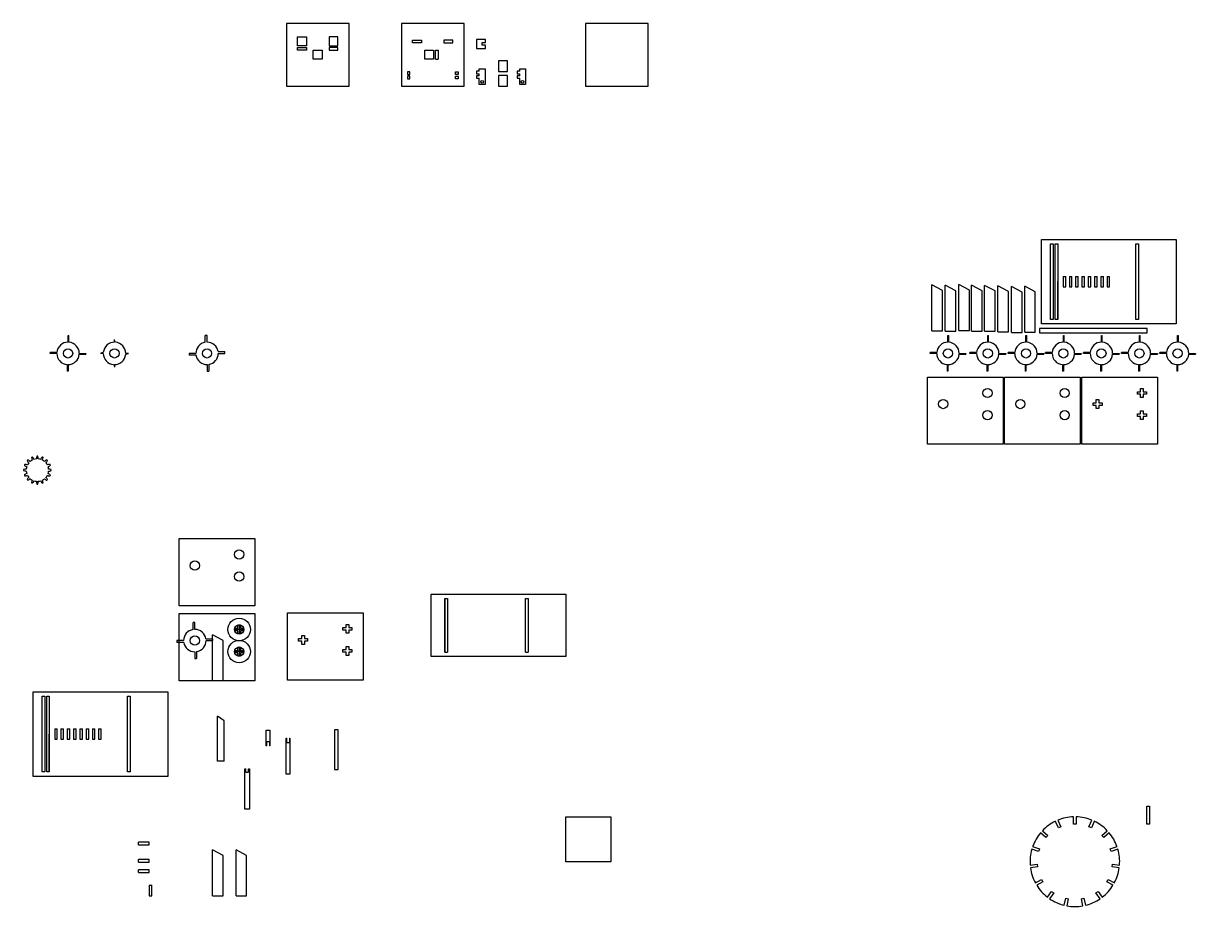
# Model space of a CAD drawing. Header units: millimetres. Extents: x 9580 to 14459, y 6196 to 7212.
# Drawn here: x 10856 to 12163, y 6196 to 7180 of the extents above; entities that cross this region are included whole.
import ezdxf

# ---------------------------------------------------------------- set-up
doc = ezdxf.new("R2010")
doc.units = ezdxf.units.MM

msp = doc.modelspace()

# ---------------------------------------------------------------- linework, layer by layer
for p, q in [((11218.8, 7180.5), (11148.8, 7180.5)), ((11148.8, 7180.5), (11148.8, 7110.5)), ((11218.8, 7110.5), (11218.8, 7180.5)), ((11347, 7180.5), (11277, 7180.5)), ((11277, 7180.5), (11277, 7110.5)), ((11347, 7110.5), (11347, 7180.5)), ((11552.3, 7180.5), (11482.3, 7180.5)), ((11482.3, 7180.5), (11482.3, 7110.5)), ((11552.3, 7110.5), (11552.3, 7180.5)), ((11161.3, 7165.5), (11171.3, 7165.5)), ((11161.3, 7155.5), (11161.3, 7165.5)), ((11171.3, 7165.5), (11171.3, 7155.5)), ((11206.3, 7165.5), (11196.3, 7165.5)), ((11196.3, 7165.5), (11196.3, 7155.5)), ((11206.3, 7155.5), (11206.3, 7165.5)), ((11171.3, 7155.5), (11161.3, 7155.5)), ((11161.3, 7153.5), (11171.3, 7153.5)), ((11161.3, 7150.6), (11161.3, 7153.5)), ((11171.3, 7150.6), (11161.3, 7150.6)), ((11171.3, 7153.5), (11171.3, 7150.6)), ((11178.8, 7150.5), (11188.8, 7150.5)), ((11178.8, 7140.5), (11178.8, 7150.5)), ((11188.8, 7150.5), (11188.8, 7140.5)), ((11196.3, 7155.5), (11206.3, 7155.5)), ((11206.3, 7153.5), (11196.3, 7153.5)), ((11196.3, 7153.5), (11196.3, 7150.6)), ((11196.3, 7150.6), (11206.3, 7150.6)), ((11206.3, 7150.6), (11206.3, 7153.5)), ((11289.5, 7161.9), (11299.5, 7161.9)), ((11289.5, 7159), (11289.5, 7161.9)), ((11299.5, 7159), (11289.5, 7159)), ((11299.5, 7161.9), (11299.5, 7159)), ((11303, 7150.5), (11313, 7150.5)), ((11303, 7140.5), (11303, 7150.5)), ((11313, 7150.5), (11313, 7140.5)), ((11315, 7140.5), (11315, 7150.5)), ((11315, 7150.5), (11317.9, 7150.5)), ((11317.9, 7150.5), (11317.9, 7140.5)), ((11334.5, 7161.9), (11324.5, 7161.9)), ((11324.5, 7161.9), (11324.5, 7159)), ((11324.5, 7159), (11334.5, 7159)), ((11334.5, 7159), (11334.5, 7161.9)), ((11360.7, 7162.6), (11360.7, 7152.6)), ((11370.7, 7162.6), (11360.7, 7162.6)), ((11360.7, 7152.6), (11370.7, 7152.6)), ((11367.2, 7159.1), (11370.7, 7159.1)), ((11367.2, 7156.2), (11367.2, 7159.1)), ((11370.7, 7156.2), (11367.2, 7156.2)), ((11370.7, 7159.1), (11370.7, 7162.6)), ((11370.7, 7152.6), (11370.7, 7156.2)), ((11188.8, 7140.5), (11178.8, 7140.5)), ((11313, 7140.5), (11303, 7140.5)), ((11315, 7140.5), (11317.9, 7140.5)), ((11395.4, 7138.7), (11385.4, 7138.7)), ((11385.4, 7138.7), (11385.4, 7126.7)), ((11395.4, 7126.7), (11395.4, 7138.7)), ((11286.6, 7126.6), (11283.7, 7126.6)), ((11283.7, 7126.6), (11283.7, 7123.7)), ((11283.7, 7123.7), (11286.6, 7123.7)), ((11286.6, 7123.7), (11286.6, 7126.6)), ((11337.5, 7126.6), (11340.4, 7126.6)), ((11337.5, 7123.7), (11337.5, 7126.6)), ((11340.4, 7123.7), (11337.5, 7123.7)), ((11340.4, 7126.6), (11340.4, 7123.7)), ((11363.8, 7127.2), (11360.9, 7127.2)), ((11360.9, 7127.2), (11360.9, 7124.3)), ((11360.9, 7124.3), (11363.8, 7124.3)), ((11385.4, 7126.7), (11395.4, 7126.7)), ((11409, 7127.2), (11406.1, 7127.2)), ((11406.1, 7127.2), (11406.1, 7124.3)), ((11406.1, 7124.3), (11409, 7124.3)), ((11148.8, 7110.5), (11218.8, 7110.5)), ((11277, 7110.5), (11347, 7110.5)), ((11286.6, 7121.6), (11283.7, 7121.6)), ((11283.7, 7121.6), (11283.7, 7118.7)), ((11283.7, 7118.7), (11286.6, 7118.7)), ((11286.6, 7118.7), (11286.6, 7121.6)), ((11337.5, 7121.6), (11340.4, 7121.6)), ((11337.5, 7118.7), (11337.5, 7121.6)), ((11340.4, 7118.7), (11337.5, 7118.7)), ((11340.4, 7121.6), (11340.4, 7118.7)), ((11363.8, 7122.2), (11360.9, 7122.2)), ((11360.9, 7122.2), (11360.9, 7119.3)), ((11360.9, 7119.3), (11363.8, 7119.3)), ((11395.4, 7122.5), (11385.4, 7122.5)), ((11385.4, 7122.5), (11385.4, 7110.5)), ((11385.4, 7110.5), (11395.4, 7110.5)), ((11395.4, 7110.5), (11395.4, 7122.5)), ((11409, 7122.2), (11406.1, 7122.2)), ((11406.1, 7122.2), (11406.1, 7119.3)), ((11406.1, 7119.3), (11409, 7119.3)), ((11482.3, 7110.5), (11552.3, 7110.5)), ((11868.6, 6837.7), (11868.6, 6889)), ((11880.4, 6882.7), (11868.6, 6889)), ((11883.4, 6837.2), (11883.4, 6888.5)), ((11895.2, 6882.2), (11883.4, 6888.5)), ((11898.6, 6838), (11898.6, 6889.2)), ((11910.4, 6883), (11898.6, 6889.2)), ((11912.8, 6837.3), (11912.8, 6888.6)), ((11924.6, 6882.3), (11912.8, 6888.6)), ((11927.4, 6837.2), (11927.4, 6888.4)), ((11939.2, 6882.2), (11927.4, 6888.4)), ((12008.9, 6850.3), (12008.9, 6892.5)), ((12014.9, 6898.3), (12014.9, 6886.6)), ((12014.9, 6898.3), (12017.8, 6898.3)), ((12017.8, 6886.6), (12017.8, 6898.3)), ((12021.9, 6898.3), (12021.9, 6886.6)), ((12021.9, 6898.3), (12024.8, 6898.3)), ((12024.8, 6886.6), (12024.8, 6898.3)), ((12028.9, 6898.3), (12028.9, 6886.6)), ((12028.9, 6898.3), (12031.8, 6898.3)), ((12031.8, 6886.6), (12031.8, 6898.3)), ((12035.9, 6898.3), (12035.9, 6886.6)), ((12035.9, 6898.3), (12038.8, 6898.3)), ((12038.8, 6886.6), (12038.8, 6898.3)), ((12042.9, 6898.3), (12042.9, 6886.6)), ((12042.9, 6898.3), (12045.8, 6898.3)), ((12045.8, 6886.6), (12045.8, 6898.3)), ((12049.9, 6898.3), (12049.9, 6886.6)), ((12049.9, 6898.3), (12052.8, 6898.3)), ((12052.8, 6886.6), (12052.8, 6898.3)), ((12056.9, 6898.3), (12056.9, 6886.6)), ((12056.9, 6898.3), (12059.8, 6898.3)), ((12059.8, 6886.6), (12059.8, 6898.3)), ((12063.9, 6898.3), (12063.9, 6886.6)), ((12063.9, 6898.3), (12066.8, 6898.3)), ((12066.8, 6886.6), (12066.8, 6898.3)), ((11880.4, 6837.7), (11880.4, 6882.7)), ((11895.2, 6837.2), (11895.2, 6882.2)), ((11910.4, 6838), (11910.4, 6883)), ((11924.6, 6837.3), (11924.6, 6882.3)), ((11939.2, 6837.2), (11939.2, 6882.2)), ((11942.2, 6836.7), (11942.2, 6888)), ((11954, 6881.7), (11942.2, 6888)), ((11954, 6836.7), (11954, 6881.7)), ((11957.4, 6835.9), (11957.4, 6887.2)), ((11969.2, 6880.9), (11957.4, 6887.2)), ((11969.2, 6835.9), (11969.2, 6880.9)), ((11972.1, 6836.3), (11972.1, 6887.6)), ((11983.9, 6881.3), (11972.1, 6887.6)), ((11983.9, 6836.3), (11983.9, 6881.3)), ((12014.9, 6886.6), (12017.8, 6886.6)), ((12021.9, 6886.6), (12024.8, 6886.6)), ((12028.9, 6886.6), (12031.8, 6886.6)), ((12035.9, 6886.6), (12038.8, 6886.6)), ((12042.9, 6886.6), (12045.8, 6886.6)), ((12049.9, 6886.6), (12052.8, 6886.6)), ((12056.9, 6886.6), (12059.8, 6886.6)), ((12063.9, 6886.6), (12066.8, 6886.6)), ((11868.6, 6837.7), (11880.4, 6837.7)), ((11883.4, 6837.2), (11895.2, 6837.2)), ((11898.6, 6838), (11910.4, 6838)), ((11912.8, 6837.3), (11924.6, 6837.3)), ((11927.4, 6837.2), (11939.2, 6837.2)), ((11942.2, 6836.7), (11954, 6836.7)), ((11957.4, 6835.9), (11969.2, 6835.9)), ((11972.1, 6836.3), (11983.9, 6836.3)), ((12108.7, 6840.3), (11988.7, 6840.3)), ((11988.7, 6840.3), (11988.7, 6835.3)), ((12108.7, 6835.3), (12108.7, 6840.3)), ((10905.3, 6825), (10905.3, 6832.5)), ((10905.3, 6832.5), (10906.3, 6832.5)), ((10906.3, 6825), (10906.3, 6832.5)), ((10957.1, 6825), (10957.1, 6828)), ((11058.3, 6824.9), (11058.3, 6832.5)), ((11060.3, 6832.5), (11058.3, 6832.5)), ((11060.3, 6825), (11060.3, 6832.5)), ((11886.5, 6825), (11886.5, 6832.5)), ((11886.5, 6832.5), (11887.5, 6832.5)), ((11887.5, 6825), (11887.5, 6832.5)), ((11930.9, 6825), (11930.9, 6832.5)), ((11930.9, 6832.5), (11931.9, 6832.5)), ((11931.9, 6825), (11931.9, 6832.5)), ((11973.5, 6825), (11973.5, 6832.5)), ((11973.5, 6832.5), (11974.5, 6832.5)), ((11974.5, 6825), (11974.5, 6832.5)), ((11988.7, 6835.3), (12108.7, 6835.3)), ((12015.2, 6825), (12015.2, 6832.5)), ((12015.2, 6832.5), (12016.2, 6832.5)), ((12016.2, 6825), (12016.2, 6832.5)), ((12057.6, 6825), (12057.6, 6832.5)), ((12057.6, 6832.5), (12058.6, 6832.5)), ((12058.6, 6825), (12058.6, 6832.5)), ((12100, 6825), (12100, 6832.5)), ((12100, 6832.5), (12101, 6832.5)), ((12101, 6825), (12101, 6832.5)), ((12142.6, 6825), (12142.6, 6832.5)), ((12142.6, 6832.5), (12143.6, 6832.5)), ((12143.6, 6825), (12143.6, 6832.5)), ((10892.8, 6813.5), (10885.3, 6813.5)), ((10885.3, 6812.5), (10885.3, 6813.5)), ((10892.8, 6812.5), (10885.3, 6812.5)), ((10892.8, 6812.5), (10885.3, 6812.5)), ((10917.7, 6811.5), (10925.3, 6811.5)), ((10917.8, 6812.5), (10925.3, 6812.5)), ((10917.8, 6812.5), (10925.3, 6812.5)), ((10925.3, 6812.5), (10925.3, 6811.5)), ((10944.6, 6812.5), (10941.6, 6812.5)), ((10972.6, 6812.5), (10969.6, 6812.5)), ((10969.6, 6812.5), (10972.6, 6812.5)), ((11047.8, 6812.5), (11040.3, 6812.5)), ((11040.3, 6812.5), (11040.3, 6810.5)), ((11048, 6810.5), (11040.3, 6810.5)), ((11072.6, 6814.5), (11080.3, 6814.5)), ((11072.8, 6812.5), (11080.3, 6812.5)), ((11080.3, 6812.5), (11080.3, 6814.5)), ((11874, 6813.5), (11866.5, 6813.5)), ((11866.5, 6812.5), (11866.5, 6813.5)), ((11874, 6812.5), (11866.5, 6812.5)), ((11874, 6812.5), (11866.5, 6812.5)), ((11898.9, 6811.5), (11906.5, 6811.5)), ((11899, 6812.5), (11906.5, 6812.5)), ((11899, 6812.5), (11906.5, 6812.5)), ((11906.5, 6812.5), (11906.5, 6811.5)), ((11918.5, 6813.5), (11910.9, 6813.5)), ((11910.9, 6812.5), (11910.9, 6813.5)), ((11918.4, 6812.5), (11910.9, 6812.5)), ((11918.4, 6812.5), (11910.9, 6812.5)), ((11943.4, 6812.5), (11950.9, 6812.5)), ((11943.4, 6812.5), (11950.9, 6812.5)), ((11943.4, 6811.5), (11950.9, 6811.5)), ((11950.9, 6812.5), (11950.9, 6811.5)), ((11961, 6813.5), (11953.5, 6813.5)), ((11953.5, 6812.5), (11953.5, 6813.5)), ((11961, 6812.5), (11953.5, 6812.5)), ((11961, 6812.5), (11953.5, 6812.5)), ((11985.9, 6811.5), (11993.5, 6811.5)), ((11986, 6812.5), (11993.5, 6812.5)), ((11986, 6812.5), (11993.5, 6812.5)), ((11993.5, 6812.5), (11993.5, 6811.5)), ((12002.7, 6813.5), (11995.2, 6813.5)), ((11995.2, 6812.5), (11995.2, 6813.5)), ((12002.7, 6812.5), (11995.2, 6812.5)), ((12002.7, 6812.5), (11995.2, 6812.5)), ((12027.7, 6812.5), (12035.2, 6812.5)), ((12027.7, 6812.5), (12035.2, 6812.5)), ((12027.7, 6811.5), (12035.2, 6811.5)), ((12035.2, 6812.5), (12035.2, 6811.5)), ((12045.1, 6813.5), (12037.6, 6813.5)), ((12037.6, 6812.5), (12037.6, 6813.5)), ((12045.1, 6812.5), (12037.6, 6812.5)), ((12045.1, 6812.5), (12037.6, 6812.5)), ((12070, 6811.5), (12077.6, 6811.5)), ((12070.1, 6812.5), (12077.6, 6812.5)), ((12070.1, 6812.5), (12077.6, 6812.5)), ((12077.6, 6812.5), (12077.6, 6811.5)), ((12087.5, 6813.5), (12080, 6813.5)), ((12080, 6812.5), (12080, 6813.5)), ((12087.5, 6812.5), (12080, 6812.5)), ((12087.5, 6812.5), (12080, 6812.5)), ((12112.4, 6811.5), (12120, 6811.5)), ((12112.5, 6812.5), (12120, 6812.5)), ((12112.5, 6812.5), (12120, 6812.5)), ((12120, 6812.5), (12120, 6811.5)), ((12130.2, 6813.5), (12122.6, 6813.5)), ((12122.6, 6812.5), (12122.6, 6813.5)), ((12130.1, 6812.5), (12122.6, 6812.5)), ((12130.1, 6812.5), (12122.6, 6812.5)), ((12155.1, 6812.5), (12162.6, 6812.5)), ((12155.1, 6812.5), (12162.6, 6812.5)), ((12155.1, 6811.5), (12162.6, 6811.5)), ((12162.6, 6812.5), (12162.6, 6811.5)), ((10904.3, 6800.1), (10904.3, 6792.5)), ((10905.3, 6800), (10905.3, 6792.5)), ((10905.3, 6800), (10905.3, 6792.5)), ((10957.1, 6800), (10957.1, 6797)), ((11060.3, 6800), (11060.3, 6792.5)), ((11062.3, 6800.2), (11062.3, 6792.5)), ((11885.5, 6800.1), (11885.5, 6792.5)), ((11886.5, 6800), (11886.5, 6792.5)), ((11886.5, 6800), (11886.5, 6792.5)), ((11929.9, 6800.1), (11929.9, 6792.5)), ((11930.9, 6800), (11930.9, 6792.5)), ((11930.9, 6800), (11930.9, 6792.5)), ((11972.5, 6800.1), (11972.5, 6792.5)), ((11973.5, 6800), (11973.5, 6792.5)), ((11973.5, 6800), (11973.5, 6792.5)), ((12014.2, 6800.1), (12014.2, 6792.5)), ((12015.2, 6800), (12015.2, 6792.5)), ((12015.2, 6800), (12015.2, 6792.5)), ((12056.6, 6800.1), (12056.6, 6792.5)), ((12057.6, 6800), (12057.6, 6792.5)), ((12057.6, 6800), (12057.6, 6792.5)), ((12099, 6800.1), (12099, 6792.5)), ((12100, 6800), (12100, 6792.5)), ((12100, 6800), (12100, 6792.5)), ((12141.6, 6800.1), (12141.6, 6792.5)), ((12142.6, 6800), (12142.6, 6792.5)), ((12142.6, 6800), (12142.6, 6792.5)), ((10905.3, 6792.5), (10904.3, 6792.5)), ((11060.3, 6792.5), (11062.3, 6792.5)), ((11886.5, 6792.5), (11885.5, 6792.5)), ((11930.9, 6792.5), (11929.9, 6792.5)), ((11948.1, 6786.1), (11948.1, 6711.1)), ((11973.5, 6792.5), (11972.5, 6792.5)), ((12015.2, 6792.5), (12014.2, 6792.5)), ((12034.1, 6786.1), (12034.1, 6711.1)), ((12057.6, 6792.5), (12056.6, 6792.5)), ((12100, 6792.5), (12099, 6792.5)), ((12120.3, 6786.1), (12120.3, 6711.1)), ((12142.6, 6792.5), (12141.6, 6792.5)), ((11113.6, 6606.1), (11113.6, 6531.1)), ((11325.4, 6539.1), (11325.4, 6479.4)), ((11113.6, 6522.4), (11113.6, 6447.4)), ((11234.3, 6523.1), (11234.3, 6448.1)), ((11044.7, 6504.6), (11044.7, 6512.2)), ((11046.7, 6512.2), (11044.7, 6512.2)), ((11046.7, 6504.7), (11046.7, 6512.2)), ((11096.1, 6509.6), (11096.1, 6499.6)), ((11066.4, 6447.4), (11066.4, 6498.7)), ((11078.2, 6492.4), (11066.4, 6498.7)), ((11101.1, 6504.6), (11091.1, 6504.6)), ((11034.2, 6492.2), (11026.7, 6492.2)), ((11026.7, 6492.2), (11026.7, 6490.2)), ((11034.3, 6490.2), (11026.7, 6490.2)), ((11059, 6494.2), (11066.7, 6494.2)), ((11059.2, 6492.2), (11066.7, 6492.2)), ((11066.7, 6492.2), (11066.7, 6494.2)), ((11078.2, 6447.4), (11078.2, 6492.4)), ((11096.1, 6484.9), (11096.1, 6474.9)), ((11046.7, 6479.7), (11046.7, 6472.2)), ((11046.7, 6472.2), (11048.7, 6472.2)), ((11048.7, 6479.9), (11048.7, 6472.2)), ((11101.1, 6479.9), (11091.1, 6479.9)), ((11460.4, 6474.4), (11310.4, 6474.4)), ((11325.4, 6479.4), (11328.3, 6479.4)), ((11415.4, 6479.4), (11418.3, 6479.4)), ((11075.2, 6447.4), (11067.5, 6447.4)), ((11075.2, 6447.4), (11067.5, 6447.4)), ((11071.8, 6357.8), (11071.8, 6407.8)), ((11079.5, 6402.8), (11071.8, 6407.8)), ((10890.4, 6393.9), (10890.4, 6382.2)), ((10890.4, 6393.9), (10893.3, 6393.9)), ((10893.3, 6382.2), (10893.3, 6393.9)), ((10897.4, 6393.9), (10897.4, 6382.2)), ((10897.4, 6393.9), (10900.3, 6393.9)), ((10900.3, 6382.2), (10900.3, 6393.9)), ((10904.4, 6393.9), (10904.4, 6382.2)), ((10904.4, 6393.9), (10907.3, 6393.9)), ((10907.3, 6382.2), (10907.3, 6393.9)), ((10911.4, 6393.9), (10911.4, 6382.2)), ((10911.4, 6393.9), (10914.3, 6393.9)), ((10914.3, 6382.2), (10914.3, 6393.9)), ((10918.4, 6393.9), (10918.4, 6382.2)), ((10918.4, 6393.9), (10921.3, 6393.9)), ((10921.3, 6382.2), (10921.3, 6393.9)), ((10925.4, 6393.9), (10925.4, 6382.2)), ((10925.4, 6393.9), (10928.3, 6393.9)), ((10928.3, 6382.2), (10928.3, 6393.9)), ((10932.4, 6393.9), (10932.4, 6382.2)), ((10932.4, 6393.9), (10935.3, 6393.9)), ((10935.3, 6382.2), (10935.3, 6393.9)), ((10939.4, 6393.9), (10939.4, 6382.2)), ((10939.4, 6393.9), (10942.3, 6393.9)), ((10942.3, 6382.2), (10942.3, 6393.9)), ((11079.5, 6357.8), (11079.5, 6402.8)), ((11126.4, 6392.2), (11130.4, 6392.2)), ((11126.4, 6374.7), (11126.4, 6392.2)), ((11130.4, 6392.2), (11130.4, 6374.7)), ((11202.6, 6392.5), (11202.6, 6348.5)), ((11206.6, 6392.5), (11202.6, 6392.5)), ((11206.6, 6348.5), (11206.6, 6392.5)), ((10884.4, 6345.8), (10884.4, 6388)), ((10890.4, 6382.2), (10893.3, 6382.2)), ((10897.4, 6382.2), (10900.3, 6382.2)), ((10904.4, 6382.2), (10907.3, 6382.2)), ((10911.4, 6382.2), (10914.3, 6382.2)), ((10918.4, 6382.2), (10921.3, 6382.2)), ((10925.4, 6382.2), (10928.3, 6382.2)), ((10932.4, 6382.2), (10935.3, 6382.2)), ((10939.4, 6382.2), (10942.3, 6382.2)), ((11127, 6379.7), (11129.9, 6379.7)), ((11127, 6374.7), (11127, 6379.7)), ((11129.9, 6379.7), (11129.9, 6374.7)), ((11148.7, 6383.2), (11149.3, 6383.2)), ((11148.7, 6343.2), (11148.7, 6383.2)), ((11149.3, 6378.2), (11149.3, 6383.2)), ((11152.2, 6383.2), (11152.2, 6378.2)), ((11152.2, 6383.2), (11152.7, 6383.2)), ((11152.2, 6383.2), (11152.2, 6378.2)), ((11152.7, 6383.2), (11152.7, 6343.2)), ((11127, 6374.7), (11126.4, 6374.7)), ((11130.4, 6374.7), (11129.9, 6374.7)), ((11152.2, 6378.2), (11149.3, 6378.2)), ((11079.5, 6357.8), (11071.8, 6357.8)), ((11079.5, 6357.8), (11071.8, 6357.8)), ((11102.5, 6349.2), (11103.5, 6349.2)), ((11102.5, 6304.2), (11102.5, 6349.2)), ((11103.5, 6345.3), (11103.5, 6349.2)), ((11103.5, 6345.3), (11106.5, 6345.3)), ((11106.5, 6345.3), (11106.5, 6349.2)), ((11106.5, 6349.2), (11107.5, 6349.2)), ((11107.5, 6349.2), (11107.5, 6304.2)), ((11152.7, 6343.2), (11148.7, 6343.2)), ((11202.6, 6348.5), (11206.6, 6348.5)), ((11107.5, 6304.2), (11102.5, 6304.2)), ((12108.2, 6307.6), (12111.2, 6307.6)), ((10995.7, 6267.3), (10984, 6267.3)), ((10984, 6264.4), (10984, 6267.3)), ((10984, 6264.4), (10995.7, 6264.4)), ((10995.7, 6264.4), (10995.7, 6267.3)), ((10995.7, 6248), (10984, 6248)), ((10984, 6245.1), (10984, 6248)), ((10995.7, 6245.1), (10995.7, 6248)), ((11066.4, 6207.6), (11066.4, 6258.8)), ((11078.2, 6252.6), (11066.4, 6258.8)), ((11078.2, 6207.6), (11078.2, 6252.6)), ((11092.6, 6207.6), (11092.6, 6258.8)), ((11104.4, 6252.6), (11092.6, 6258.8)), ((11104.4, 6207.6), (11104.4, 6252.6)), ((10984, 6245.1), (10995.7, 6245.1)), ((10995.7, 6236.4), (10984, 6236.4)), ((10984, 6233.5), (10984, 6236.4)), ((10995.7, 6233.5), (10995.7, 6236.4)), ((10984, 6233.5), (10995.7, 6233.5)), ((10995.7, 6219.3), (10995.7, 6207.6)), ((10995.7, 6219.3), (10998.6, 6219.3)), ((10998.6, 6207.6), (10998.6, 6219.3)), ((10995.7, 6207.6), (10998.6, 6207.6)), ((11066.4, 6207.6), (11078.2, 6207.6)), ((11092.6, 6207.6), (11104.4, 6207.6))]:
    msp.add_line(p, q)
at = {"extrusion": (-1, 1.20213e-16, -1.83697e-16)}
for p, q in [((11325.4, 6516.6, 32.5), (11325.4, 6526.6, 32.5)), ((11325.4, 6516.5, 57.2), (11325.4, 6526.5, 57.2)), ((11325.4, 6491.9, 57.2), (11325.4, 6501.9, 57.2)), ((11325.4, 6491.9, 32.5), (11325.4, 6501.9, 32.5))]:
    msp.add_line(p, q, dxfattribs=at)
at = {"extrusion": (-1, 1.12482e-32, 1.83697e-16)}
for p, q in [((11325.4, 6521.6, 62.3), (11325.4, 6521.6, 52.3)), ((11325.4, 6521.6, 37.6), (11325.4, 6521.6, 27.6)), ((11325.4, 6496.9, 62.3), (11325.4, 6496.9, 52.3)), ((11325.4, 6496.9, 37.6), (11325.4, 6496.9, 27.6))]:
    msp.add_line(p, q, dxfattribs=at)
for points in [[(11363.8, 7127.2), (11363.8, 7129.7), (11370.3, 7129.7), (11370.3, 7112.3), (11363.8, 7112.3), (11363.8, 7119.3)], [(11363.8, 7122.2), (11363.8, 7124.3)], [(11409, 7127.2), (11409, 7129.7), (11415.4, 7129.7), (11415.4, 7112.3), (11409, 7112.3), (11409, 7119.3)], [(11409, 7122.2), (11409, 7124.3)], [(12001, 6899.7), (12001, 6934.7), (12003.9, 6934.7), (12003.9, 6899.7)], [(12006, 6899.7), (12006, 6934.7), (12008.9, 6934.7), (12008.9, 6899.7)], [(12096, 6899.7), (12096, 6934.7), (12098.9, 6934.7), (12098.9, 6899.7)], [(12003.9, 6899.7), (12003.9, 6850.3), (12001, 6850.3), (12001, 6899.7)], [(12008.9, 6899.7), (12008.9, 6850.3), (12006, 6850.3), (12006, 6899.7)], [(12098.9, 6899.7), (12098.9, 6850.3), (12096, 6850.3), (12096, 6899.7)], [(11948.1, 6711.1), (11863.7, 6711.1), (11863.7, 6786.1), (11948.1, 6786.1)], [(12034.1, 6711.1), (11949.7, 6711.1), (11949.7, 6786.1), (12034.1, 6786.1)], [(12120.3, 6711.1), (12035.9, 6711.1), (12035.9, 6786.1), (12120.3, 6786.1)], [(12101.3, 6769.8), (12101.3, 6773.3), (12104.2, 6773.3), (12104.2, 6769.8)], [(12051.9, 6757.4), (12051.9, 6761), (12054.8, 6761), (12054.8, 6757.4)], [(12101.3, 6766.9), (12097.8, 6766.9), (12097.8, 6769.8), (12101.3, 6769.8)], [(12104.2, 6766.9), (12104.2, 6763.3), (12101.3, 6763.3), (12101.3, 6766.9)], [(12104.2, 6769.8), (12107.8, 6769.8), (12107.8, 6766.9), (12104.2, 6766.9)], [(12051.9, 6754.5), (12048.4, 6754.5), (12048.4, 6757.4), (12051.9, 6757.4)], [(12054.8, 6754.5), (12054.8, 6751), (12051.9, 6751), (12051.9, 6754.5)], [(12054.8, 6757.4), (12058.4, 6757.4), (12058.4, 6754.5), (12054.8, 6754.5)], [(12101.3, 6742.2), (12097.8, 6742.2), (12097.8, 6745.1), (12101.3, 6745.1)], [(12101.3, 6745.1), (12101.3, 6748.6), (12104.2, 6748.6), (12104.2, 6745.1)], [(12104.2, 6745.1), (12107.8, 6745.1), (12107.8, 6742.2), (12104.2, 6742.2)], [(12104.2, 6742.2), (12104.2, 6738.6), (12101.3, 6738.6), (12101.3, 6742.2)], [(11113.6, 6531.1), (11029.2, 6531.1), (11029.2, 6606.1), (11113.6, 6606.1)], [(11310.4, 6474.4), (11310.4, 6544.1), (11460.4, 6544.1), (11460.4, 6474.4)], [(11325.4, 6504.1), (11325.4, 6539.1), (11328.3, 6539.1), (11328.3, 6504.1)], [(11415.4, 6504.1), (11415.4, 6539.1), (11418.3, 6539.1), (11418.3, 6504.1)], [(11113.6, 6447.4), (11029.2, 6447.4), (11029.2, 6522.4), (11113.6, 6522.4)], [(11234.3, 6448.1), (11149.9, 6448.1), (11149.9, 6523.1), (11234.3, 6523.1)], [(11094.6, 6506), (11094.6, 6509.6), (11097.5, 6509.6), (11097.5, 6506)], [(11215.4, 6506.8), (11215.4, 6510.3), (11218.3, 6510.3), (11218.3, 6506.8)], [(11094.6, 6503.1), (11091.1, 6503.1), (11091.1, 6506), (11094.6, 6506)], [(11097.5, 6503.1), (11097.5, 6499.6), (11094.6, 6499.6), (11094.6, 6503.1)], [(11097.5, 6506), (11101.1, 6506), (11101.1, 6503.1), (11097.5, 6503.1)], [(11166, 6494.4), (11166, 6498), (11168.9, 6498), (11168.9, 6494.4)], [(11215.4, 6503.9), (11211.8, 6503.9), (11211.8, 6506.8), (11215.4, 6506.8)], [(11218.3, 6503.9), (11218.3, 6500.3), (11215.4, 6500.3), (11215.4, 6503.9)], [(11218.3, 6506.8), (11221.8, 6506.8), (11221.8, 6503.9), (11218.3, 6503.9)], [(11325.4, 6479.4), (11325.4, 6504.1)], [(11328.3, 6504.1), (11328.3, 6479.4)], [(11415.4, 6479.4), (11415.4, 6504.1)], [(11418.3, 6504.1), (11418.3, 6479.4)], [(11094.6, 6481.3), (11094.6, 6484.9), (11097.5, 6484.9), (11097.5, 6481.3)], [(11166, 6491.5), (11162.4, 6491.5), (11162.4, 6494.4), (11166, 6494.4)], [(11168.9, 6491.5), (11168.9, 6488), (11166, 6488), (11166, 6491.5)], [(11168.9, 6494.4), (11172.4, 6494.4), (11172.4, 6491.5), (11168.9, 6491.5)], [(11215.4, 6482.1), (11215.4, 6485.6), (11218.3, 6485.6), (11218.3, 6482.1)], [(11094.6, 6478.4), (11091.1, 6478.4), (11091.1, 6481.3), (11094.6, 6481.3)], [(11097.5, 6478.4), (11097.5, 6474.9), (11094.6, 6474.9), (11094.6, 6478.4)], [(11097.5, 6481.3), (11101.1, 6481.3), (11101.1, 6478.4), (11097.5, 6478.4)], [(11215.4, 6479.2), (11211.8, 6479.2), (11211.8, 6482.1), (11215.4, 6482.1)], [(11218.3, 6479.2), (11218.3, 6475.6), (11215.4, 6475.6), (11215.4, 6479.2)], [(11218.3, 6482.1), (11221.8, 6482.1), (11221.8, 6479.2), (11218.3, 6479.2)], [(10876.5, 6395.2), (10876.5, 6430.2), (10879.4, 6430.2), (10879.4, 6395.2)], [(10881.5, 6395.2), (10881.5, 6430.2), (10884.4, 6430.2), (10884.4, 6395.2)], [(10971.5, 6395.2), (10971.5, 6430.2), (10974.4, 6430.2), (10974.4, 6395.2)], [(10879.4, 6395.2), (10879.4, 6345.8), (10876.5, 6345.8), (10876.5, 6395.2)], [(10884.4, 6395.2), (10884.4, 6345.8), (10881.5, 6345.8), (10881.5, 6395.2)], [(10974.4, 6395.2), (10974.4, 6345.8), (10971.5, 6345.8), (10971.5, 6395.2)], [(12111.2, 6307.6), (12111.2, 6287.6), (12108.2, 6287.6), (12108.2, 6307.6)], [(12009, 6291.9), (12012.3, 6284.5), (12009.6, 6283.3), (12006.3, 6290.6)], [(12029.5, 6295.6), (12029.5, 6287.6), (12026.5, 6287.6), (12026.5, 6295.6)], [(12049.7, 6290.6), (12046.5, 6283.3), (12043.7, 6284.5), (12047, 6291.9)], [(11991.9, 6280.1), (11997.8, 6274.8), (11995.8, 6272.6), (11989.8, 6277.9)], [(12066.2, 6277.9), (12060.2, 6272.6), (12058.2, 6274.8), (12064.2, 6280.1)], [(11980.9, 6262.4), (11988.5, 6260), (11987.6, 6257.1), (11980, 6259.6)], [(12076, 6259.6), (12068.4, 6257.1), (12067.5, 6260), (12075.1, 6262.4)], [(11978.1, 6241.8), (11986.1, 6242.7), (11986.4, 6239.7), (11978.4, 6238.9)], [(12077.6, 6238.9), (12069.6, 6239.7), (12069.9, 6242.7), (12077.9, 6241.8)], [(11984, 6221.9), (11990.9, 6225.9), (11992.4, 6223.3), (11985.5, 6219.3)], [(12070.6, 6219.3), (12063.6, 6223.3), (12065.1, 6225.9), (12072.1, 6221.9)], [(11997.4, 6206), (12002.1, 6212.5), (12004.5, 6210.7), (11999.8, 6204.2)], [(12056.2, 6204.2), (12051.5, 6210.7), (12053.9, 6212.5), (12058.6, 6206)], [(12016.1, 6197), (12017.8, 6204.8), (12020.7, 6204.2), (12019.1, 6196.4)], [(12036.9, 6196.4), (12035.3, 6204.2), (12038.2, 6204.8), (12039.9, 6197)]]:
    msp.add_lwpolyline(points)
for points in [[(11991, 6939.7), (12141, 6939.7), (12141, 6845.3), (11991, 6845.3)], [(10866.5, 6435.2), (11016.5, 6435.2), (11016.5, 6340.8), (10866.5, 6340.8)], [(11460.5, 6295.5), (11510.5, 6295.5), (11510.5, 6245.5), (11460.5, 6245.5)]]:
    msp.add_lwpolyline(points, close=True)
for centre, radius in [((11367.1, 7115.4), 1.5), ((11412.2, 7115.4), 1.5), ((10905.3, 6812.5), 5.15), ((10957.1, 6812.5), 5.15), ((11060.3, 6812.5), 5.15), ((11886.5, 6812.5), 5.15), ((11930.9, 6812.5), 5.15), ((11973.5, 6812.5), 5.15), ((12015.2, 6812.5), 5.15), ((12057.6, 6812.5), 5.15), ((12100, 6812.5), 5.15), ((12142.6, 6812.5), 5.15), ((11930.6, 6768.3), 5.15), ((12016.6, 6768.3), 5.15), ((11881.2, 6756), 5.15), ((11967.2, 6756), 5.15), ((11930.6, 6743.6), 5.15), ((12016.6, 6743.6), 5.15), ((11096.1, 6588.3), 5.15), ((11046.7, 6575.9), 5.15), ((11096.1, 6563.6), 5.15), ((11096.1, 6504.6), 12.5), ((11096.1, 6504.6), 5.15), ((11046.7, 6492.2), 5.15), ((11046.7, 6492.2), 5.15), ((11096.1, 6479.9), 12.5), ((11096.1, 6479.9), 5.15)]:
    msp.add_circle(centre, radius)
for centre, radius, start, end in [((10905.3, 6812.5), 12.5, 90, 175.4114), ((10905.3, 6812.5), 12.5, 0, 85.4114), ((10957.1, 6812.5), 12.5, 90, 175.4114), ((10603.7, 6710.1), 372.6, 17.962, 18.4542), ((10957.1, 6812.5), 12.5, 0, 85.4114), ((11060.3, 6812.5), 12.5, 99.2069, 180), ((11060.3, 6812.5), 12.5, 9.2069, 90), ((11886.5, 6812.5), 12.5, 90, 175.4114), ((11886.5, 6812.5), 12.5, 0, 85.4114), ((11930.9, 6812.5), 12.5, 90, 175.4114), ((11930.9, 6812.5), 12.5, 0, 85.4114), ((11973.5, 6812.5), 12.5, 90, 175.4114), ((11973.5, 6812.5), 12.5, 0, 85.4114), ((12015.2, 6812.5), 12.5, 90, 175.4114), ((12015.2, 6812.5), 12.5, 0, 85.4114), ((12057.6, 6812.5), 12.5, 90, 175.4114), ((12057.6, 6812.5), 12.5, 0, 85.4114), ((12100, 6812.5), 12.5, 90, 175.4114), ((12100, 6812.5), 12.5, 0, 85.4114), ((12142.6, 6812.5), 12.5, 90, 175.4114), ((12142.6, 6812.5), 12.5, 0, 85.4114), ((10905.3, 6812.5), 12.5, 180, 265.4114), ((10905.3, 6812.5), 12.5, 270, 355.4114), ((11059.5, 6459.1), 372.6, 107.962, 108.4542), ((10957.1, 6812.5), 12.5, 180, 265.4114), ((10957.1, 6812.5), 12.5, 270, 355.4114), ((10854.7, 7165.9), 372.6, 287.962, 288.4542), ((11060.3, 6812.5), 12.5, 189.2069, 270), ((11060.3, 6812.5), 12.5, 279.2069, 0), ((11886.5, 6812.5), 12.5, 180, 265.4114), ((11886.5, 6812.5), 12.5, 270, 355.4114), ((11930.9, 6812.5), 12.5, 180, 265.4114), ((11930.9, 6812.5), 12.5, 270, 355.4114), ((11973.5, 6812.5), 12.5, 180, 265.4114), ((11973.5, 6812.5), 12.5, 270, 355.4114), ((12015.2, 6812.5), 12.5, 180, 265.4114), ((12015.2, 6812.5), 12.5, 270, 355.4114), ((12057.6, 6812.5), 12.5, 180, 265.4114), ((12057.6, 6812.5), 12.5, 270, 355.4114), ((12100, 6812.5), 12.5, 180, 265.4114), ((12100, 6812.5), 12.5, 270, 355.4114), ((12142.6, 6812.5), 12.5, 180, 265.4114), ((12142.6, 6812.5), 12.5, 270, 355.4114), ((11310.5, 6915), 372.6, 197.962, 198.4542), ((10871.1, 6682.3), 15.5, 133.1514, 136.8642), ((10864.5, 6694.5), 4.98, 197.6264, 233.694), ((10859, 6688.9), 4.94, 36.2414, 72.487), ((10871.1, 6682.3), 12.5, 117.0886, 130.4114), ((10869.6, 6696.1), 4.98, 175.1264, 211.194), ((10871.1, 6682.3), 15.5, 110.6514, 114.3642), ((10862.4, 6693.1), 4.94, 13.7414, 49.987), ((10871.1, 6682.3), 12.5, 94.5886, 107.9114), ((10875, 6695.6), 4.98, 152.6264, 188.694), ((10871.1, 6682.3), 15.5, 88.1514, 91.8642), ((10867.2, 6695.6), 4.94, 351.2414, 27.487), ((10871.1, 6682.3), 12.5, 72.0886, 85.4114), ((10879.7, 6693.1), 4.98, 130.1264, 166.194), ((10871.1, 6682.3), 15.5, 65.6514, 69.3642), ((10872.5, 6696), 4.94, 328.7414, 4.987), ((10871.1, 6682.3), 12.5, 49.5886, 62.9114), ((10883.2, 6688.9), 4.98, 107.6264, 143.694), ((10877.7, 6694.4), 4.94, 306.2414, 342.487), ((10871.1, 6682.3), 15.5, 43.1514, 46.8642), ((10857.8, 6678.5), 4.94, 81.2414, 117.487), ((10871.1, 6682.3), 15.5, 178.1514, 181.8642), ((10857.8, 6686.3), 4.98, 242.6264, 278.694), ((10860.4, 6691), 4.98, 220.1264, 256.194), ((10871.1, 6682.3), 15.5, 155.6514, 159.3642), ((10857.4, 6683.8), 4.94, 58.7414, 94.987), ((10871.1, 6682.3), 12.5, 162.0886, 175.4114), ((10871.1, 6682.3), 12.5, 184.5886, 197.9114), ((10871.1, 6682.3), 12.5, 139.5886, 152.9114), ((10871.1, 6682.3), 12.5, 27.0886, 40.4114), ((10884.8, 6683.8), 4.98, 85.1264, 121.194), ((10881.8, 6691), 4.94, 283.7414, 319.987), ((10871.1, 6682.3), 12.5, 4.5886, 17.9114), ((10871.1, 6682.3), 12.5, 342.0886, 355.4114), ((10884.3, 6678.4), 4.98, 62.6264, 98.694), ((10884.3, 6686.2), 4.94, 261.2414, 297.487), ((10871.1, 6682.3), 15.5, 20.6514, 24.3642), ((10871.1, 6682.3), 15.5, 358.1514, 1.8642), ((10860.3, 6673.7), 4.94, 103.7414, 139.987), ((10871.1, 6682.3), 15.5, 200.6514, 204.3642), ((10857.4, 6680.9), 4.98, 265.1264, 301.194), ((10864.5, 6670.3), 4.94, 126.2414, 162.487), ((10871.1, 6682.3), 15.5, 223.1514, 226.8642), ((10871.1, 6682.3), 12.5, 207.0886, 220.4114), ((10858.9, 6675.8), 4.98, 287.6264, 323.694), ((10871.1, 6682.3), 12.5, 229.5886, 242.9114), ((10869.6, 6668.7), 4.94, 148.7414, 184.987), ((10871.1, 6682.3), 15.5, 245.6514, 249.3642), ((10862.4, 6671.6), 4.98, 310.1264, 346.194), ((10871.1, 6682.3), 12.5, 252.0886, 265.4114), ((10874.9, 6669.1), 4.94, 171.2414, 207.487), ((10871.1, 6682.3), 15.5, 268.1514, 271.8642), ((10867.1, 6669.1), 4.98, 332.6264, 8.694), ((10871.1, 6682.3), 12.5, 274.5886, 287.9114), ((10879.7, 6671.6), 4.94, 193.7414, 229.987), ((10871.1, 6682.3), 15.5, 290.6514, 294.3642), ((10871.1, 6682.3), 12.5, 297.0886, 310.4114), ((10872.5, 6668.6), 4.98, 355.1264, 31.194), ((10883.1, 6675.7), 4.94, 216.2414, 252.487), ((10871.1, 6682.3), 12.5, 319.5886, 332.9114), ((10877.6, 6670.2), 4.98, 17.6264, 53.694), ((10871.1, 6682.3), 15.5, 313.1514, 316.8642), ((10884.8, 6680.9), 4.94, 238.7414, 274.987), ((10881.8, 6673.7), 4.98, 40.1264, 76.194), ((10871.1, 6682.3), 15.5, 335.6514, 339.3642), ((11046.7, 6492.2), 12.5, 99.2069, 180), ((11046.7, 6492.2), 12.5, 9.2069, 90), ((11046.7, 6492.2), 12.5, 189.2069, 270), ((11046.7, 6492.2), 12.5, 279.2069, 0), ((12028, 6245.6), 50, 115.7191, 136.2809), ((12028, 6245.6), 50, 91.7191, 112.2809), ((12028, 6245.6), 50, 67.7191, 88.2809), ((12028, 6245.6), 50, 43.7191, 64.2809), ((12028, 6245.6), 50, 139.7191, 160.2809), ((12028, 6245.6), 50, 19.7191, 40.2809), ((12028, 6245.6), 50, 163.7191, 184.2809), ((12028, 6245.6), 50, 355.7191, 16.2809), ((12028, 6245.6), 50, 187.7191, 208.2809), ((12028, 6245.6), 50, 331.7191, 352.2809), ((12028, 6245.6), 50, 211.7191, 232.2809), ((12028, 6245.6), 50, 307.7191, 328.2809), ((12028, 6245.6), 50, 235.7191, 256.2809), ((12028, 6245.6), 50, 259.7191, 280.2809), ((12028, 6245.6), 50, 283.7191, 304.2809)]:
    msp.add_arc(centre, radius, start, end)

doc.saveas('drawing.dxf')
